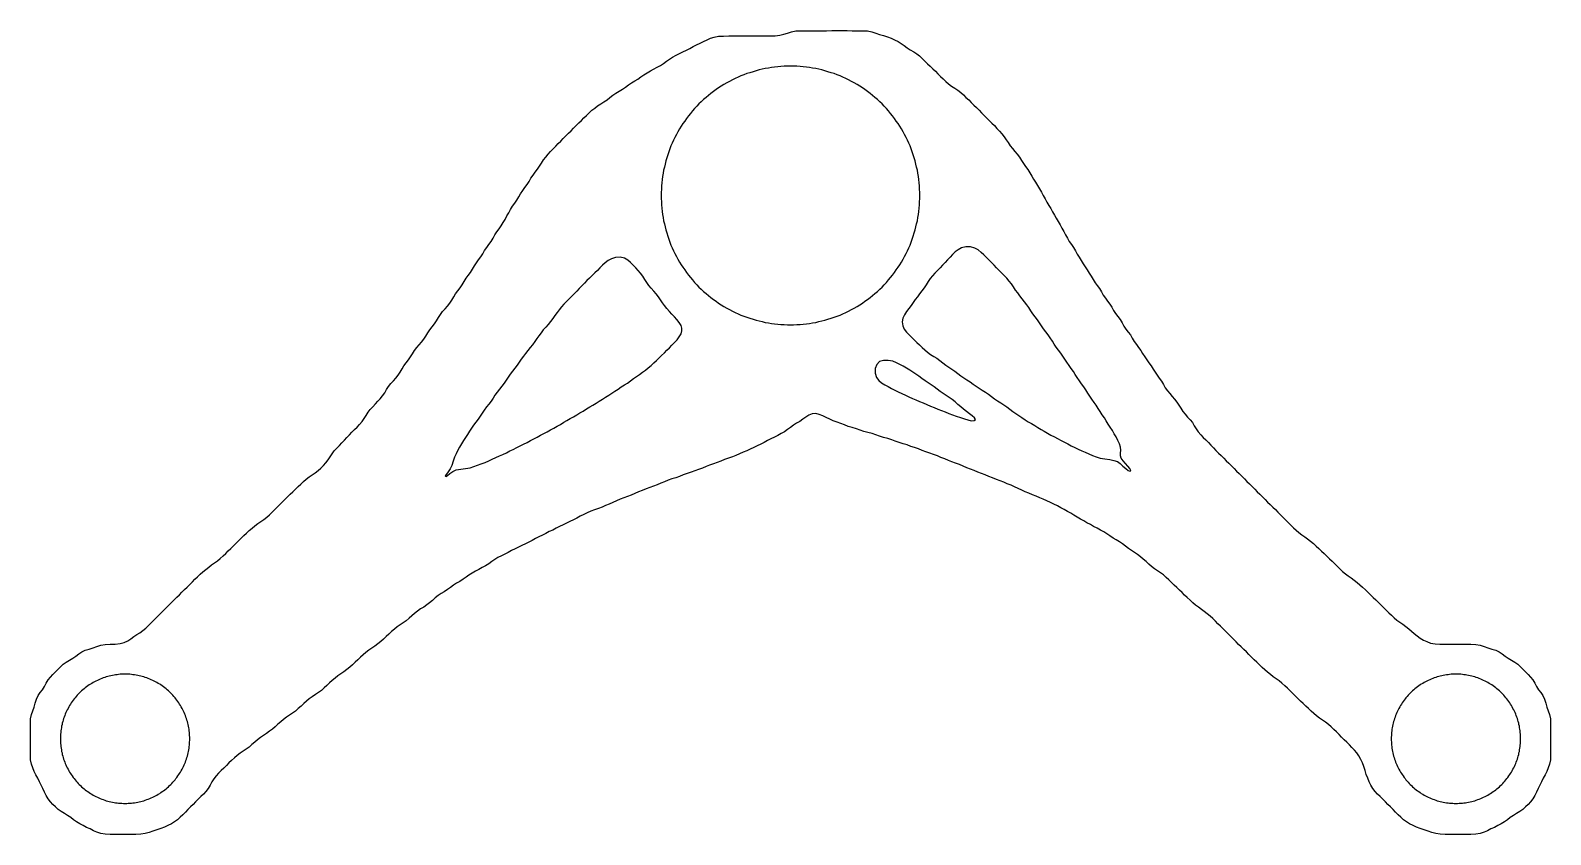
# Model space of a CAD drawing. Header units: millimetres. Extents: x 33 to 145, y 5 to 64.
import ezdxf

# ---------------------------------------------------------------- set-up
doc = ezdxf.new("R2010")
doc.units = ezdxf.units.MM

msp = doc.modelspace()

# ---------------------------------------------------------------- linework, layer by layer
for points in [[(144.97, 11.58), (144.97, 11.2), (144.97, 10.82), (144.95, 10.45), (144.89, 10.13), (144.8, 9.85), (144.68, 9.59), (144.56, 9.34), (144.43, 9.09), (144.31, 8.84), (144.18, 8.58), (144.05, 8.33), (143.93, 8.08), (143.8, 7.82), (143.65, 7.58), (143.49, 7.37), (143.31, 7.17), (143.12, 6.98), (142.93, 6.8), (142.71, 6.64), (142.47, 6.5), (142.23, 6.36), (142, 6.21), (141.79, 6.04), (141.57, 5.88), (141.33, 5.74), (141.08, 5.61), (140.83, 5.48), (140.58, 5.36), (140.32, 5.23), (140.07, 5.12), (139.79, 5.02), (139.46, 4.97), (139.1, 4.95), (138.72, 4.95), (138.34, 4.95), (137.96, 4.95), (137.58, 4.95), (137.2, 4.95), (136.84, 4.97), (136.51, 5.02), (136.23, 5.11), (135.96, 5.21), (135.67, 5.3), (135.37, 5.39), (135.09, 5.49), (134.84, 5.61), (134.59, 5.74), (134.35, 5.88), (134.13, 6.04), (133.94, 6.22), (133.74, 6.41), (133.56, 6.6), (133.37, 6.79), (133.18, 6.98), (132.99, 7.17), (132.8, 7.36), (132.61, 7.55), (132.42, 7.74), (132.23, 7.93), (132.05, 8.13), (131.88, 8.34), (131.74, 8.58), (131.61, 8.84), (131.5, 9.09), (131.39, 9.37), (131.31, 9.67), (131.22, 9.96), (131.11, 10.22), (130.99, 10.48), (130.86, 10.74), (130.7, 10.97), (130.53, 11.17), (130.34, 11.36), (130.16, 11.55), (129.97, 11.74), (129.77, 11.93), (129.58, 12.12), (129.39, 12.31), (129.2, 12.5), (129.01, 12.69), (128.82, 12.87), (128.61, 13.05), (128.4, 13.22), (128.17, 13.37), (127.96, 13.52), (127.74, 13.68), (127.53, 13.86), (127.33, 14.04), (127.13, 14.22), (126.94, 14.41), (126.74, 14.59), (126.55, 14.78), (126.36, 14.97), (126.17, 15.16), (125.98, 15.34), (125.79, 15.53), (125.6, 15.72), (125.4, 15.91), (125.19, 16.09), (124.98, 16.26), (124.77, 16.41), (124.55, 16.57), (124.34, 16.73), (124.13, 16.9), (123.92, 17.08), (123.72, 17.26), (123.53, 17.45), (123.33, 17.64), (123.14, 17.82), (122.95, 18.01), (122.76, 18.2), (122.57, 18.39), (122.38, 18.58), (122.19, 18.77), (122, 18.95), (121.81, 19.14), (121.62, 19.33), (121.43, 19.52), (121.24, 19.71), (121.05, 19.9), (120.85, 20.09), (120.66, 20.28), (120.47, 20.47), (120.29, 20.66), (120.09, 20.85), (119.89, 21.03), (119.68, 21.2), (119.47, 21.37), (119.26, 21.52), (119.04, 21.68), (118.83, 21.84), (118.62, 22.02), (118.42, 22.2), (118.22, 22.39), (118.02, 22.57), (117.83, 22.76), (117.64, 22.95), (117.44, 23.13), (117.25, 23.32), (117.06, 23.51), (116.87, 23.7), (116.67, 23.88), (116.47, 24.06), (116.25, 24.22), (116.03, 24.37), (115.81, 24.52), (115.59, 24.68), (115.38, 24.86), (115.18, 25.04), (114.98, 25.22), (114.77, 25.4), (114.56, 25.56), (114.34, 25.71), (114.11, 25.86), (113.88, 26.01), (113.66, 26.18), (113.45, 26.35), (113.22, 26.5), (112.98, 26.64), (112.75, 26.78), (112.52, 26.94), (112.3, 27.1), (112.07, 27.24), (111.82, 27.37), (111.57, 27.51), (111.32, 27.64), (111.08, 27.77), (110.83, 27.91), (110.59, 28.05), (110.35, 28.18), (110.11, 28.32), (109.87, 28.46), (109.64, 28.61), (109.4, 28.74), (109.15, 28.87), (108.9, 29.01), (108.65, 29.14), (108.4, 29.27), (108.14, 29.39), (107.88, 29.52), (107.61, 29.64), (107.35, 29.75), (107.1, 29.85), (106.83, 29.96), (106.55, 30.08), (106.29, 30.19), (106.03, 30.31), (105.76, 30.43), (105.5, 30.55), (105.24, 30.67), (104.96, 30.78), (104.7, 30.89), (104.44, 30.99), (104.17, 31.1), (103.88, 31.2), (103.61, 31.32), (103.34, 31.43), (103.06, 31.54), (102.79, 31.64), (102.53, 31.74), (102.26, 31.84), (101.98, 31.95), (101.71, 32.07), (101.44, 32.19), (101.16, 32.3), (100.89, 32.4), (100.63, 32.5), (100.36, 32.6), (100.08, 32.71), (99.82, 32.83), (99.54, 32.94), (99.25, 33.04), (98.97, 33.13), (98.7, 33.23), (98.43, 33.34), (98.13, 33.44), (97.85, 33.53), (97.58, 33.63), (97.3, 33.72), (97, 33.82), (96.71, 33.91), (96.45, 34.01), (96.16, 34.1), (95.85, 34.19), (95.56, 34.28), (95.29, 34.37), (95.01, 34.47), (94.7, 34.55), (94.4, 34.63), (94.12, 34.73), (93.85, 34.83), (93.55, 34.92), (93.25, 35), (92.98, 35.11), (92.71, 35.22), (92.43, 35.32), (92.15, 35.42), (91.89, 35.53), (91.63, 35.65), (91.37, 35.77), (91.12, 35.88), (90.86, 35.95), (90.59, 35.93), (90.34, 35.83), (90.12, 35.68), (89.91, 35.52), (89.69, 35.37), (89.45, 35.23), (89.22, 35.08), (89, 34.91), (88.78, 34.76), (88.55, 34.61), (88.31, 34.48), (88.06, 34.34), (87.81, 34.21), (87.56, 34.08), (87.31, 33.95), (87.06, 33.82), (86.81, 33.7), (86.55, 33.57), (86.3, 33.45), (86.03, 33.33), (85.78, 33.21), (85.51, 33.09), (85.24, 32.97), (84.98, 32.86), (84.72, 32.76), (84.44, 32.66), (84.15, 32.56), (83.88, 32.45), (83.61, 32.34), (83.32, 32.24), (83.04, 32.14), (82.78, 32.04), (82.51, 31.93), (82.22, 31.83), (81.95, 31.72), (81.68, 31.62), (81.4, 31.53), (81.1, 31.43), (80.83, 31.32), (80.56, 31.22), (80.27, 31.13), (79.98, 31.03), (79.72, 30.92), (79.45, 30.81), (79.17, 30.7), (78.9, 30.59), (78.64, 30.49), (78.36, 30.39), (78.08, 30.28), (77.81, 30.17), (77.54, 30.05), (77.26, 29.94), (77, 29.83), (76.74, 29.73), (76.47, 29.63), (76.19, 29.52), (75.92, 29.4), (75.66, 29.28), (75.39, 29.17), (75.13, 29.05), (74.86, 28.95), (74.58, 28.85), (74.3, 28.75), (74.03, 28.63), (73.78, 28.51), (73.52, 28.38), (73.27, 28.25), (73.02, 28.13), (72.76, 28), (72.51, 27.88), (72.26, 27.75), (72, 27.62), (71.75, 27.5), (71.5, 27.37), (71.24, 27.25), (70.99, 27.12), (70.74, 26.99), (70.48, 26.86), (70.23, 26.74), (69.98, 26.61), (69.73, 26.48), (69.48, 26.36), (69.22, 26.23), (68.97, 26.1), (68.72, 25.98), (68.46, 25.85), (68.21, 25.72), (67.96, 25.6), (67.71, 25.47), (67.46, 25.34), (67.22, 25.19), (67, 25.04), (66.78, 24.88), (66.54, 24.73), (66.3, 24.6), (66.06, 24.47), (65.81, 24.33), (65.56, 24.2), (65.32, 24.05), (65.11, 23.89), (64.89, 23.74), (64.65, 23.59), (64.41, 23.45), (64.18, 23.3), (63.97, 23.14), (63.75, 22.98), (63.51, 22.83), (63.27, 22.69), (63.05, 22.54), (62.84, 22.37), (62.63, 22.19), (62.43, 22.01), (62.21, 21.85), (61.99, 21.7), (61.75, 21.56), (61.53, 21.4), (61.32, 21.23), (61.12, 21.05), (60.92, 20.87), (60.71, 20.69), (60.48, 20.53), (60.26, 20.39), (60.04, 20.24), (59.83, 20.08), (59.62, 19.9), (59.42, 19.71), (59.23, 19.53), (59.03, 19.34), (58.83, 19.16), (58.62, 18.99), (58.4, 18.82), (58.18, 18.67), (57.96, 18.53), (57.74, 18.36), (57.53, 18.19), (57.33, 18), (57.14, 17.82), (56.95, 17.63), (56.75, 17.45), (56.55, 17.27), (56.34, 17.09), (56.12, 16.93), (55.9, 16.78), (55.68, 16.63), (55.46, 16.47), (55.25, 16.29), (55.06, 16.11), (54.86, 15.92), (54.66, 15.74), (54.46, 15.56), (54.24, 15.4), (54.02, 15.25), (53.78, 15.1), (53.56, 14.94), (53.36, 14.77), (53.16, 14.59), (52.96, 14.41), (52.76, 14.22), (52.56, 14.04), (52.34, 13.88), (52.12, 13.73), (51.89, 13.59), (51.66, 13.43), (51.46, 13.26), (51.26, 13.08), (51.06, 12.89), (50.85, 12.71), (50.63, 12.55), (50.41, 12.39), (50.19, 12.25), (49.97, 12.1), (49.76, 11.93), (49.55, 11.75), (49.34, 11.57), (49.14, 11.39), (48.92, 11.23), (48.7, 11.08), (48.47, 10.93), (48.25, 10.77), (48.05, 10.6), (47.85, 10.41), (47.65, 10.23), (47.46, 10.03), (47.28, 9.84), (47.09, 9.66), (46.89, 9.47), (46.7, 9.28), (46.53, 9.06), (46.39, 8.83), (46.26, 8.58), (46.12, 8.34), (45.95, 8.13), (45.77, 7.93), (45.58, 7.74), (45.39, 7.55), (45.2, 7.36), (45.01, 7.17), (44.82, 6.98), (44.63, 6.79), (44.44, 6.6), (44.26, 6.41), (44.06, 6.22), (43.87, 6.04), (43.65, 5.88), (43.41, 5.74), (43.16, 5.61), (42.91, 5.49), (42.63, 5.39), (42.33, 5.3), (42.04, 5.21), (41.77, 5.11), (41.49, 5.02), (41.16, 4.97), (40.8, 4.95), (40.42, 4.95), (40.04, 4.95), (39.66, 4.95), (39.28, 4.95), (38.9, 4.95), (38.54, 4.97), (38.21, 5.02), (37.93, 5.12), (37.68, 5.23), (37.42, 5.36), (37.17, 5.48), (36.92, 5.61), (36.67, 5.74), (36.43, 5.88), (36.21, 6.04), (36, 6.21), (35.77, 6.36), (35.53, 6.5), (35.29, 6.64), (35.07, 6.8), (34.88, 6.98), (34.69, 7.17), (34.51, 7.37), (34.35, 7.58), (34.2, 7.82), (34.07, 8.08), (33.95, 8.33), (33.82, 8.58), (33.69, 8.84), (33.57, 9.09), (33.44, 9.34), (33.32, 9.59), (33.2, 9.85), (33.11, 10.13), (33.05, 10.45), (33.03, 10.82), (33.03, 11.2), (33.03, 11.58), (33.03, 11.96), (33.03, 12.33), (33.03, 12.71), (33.03, 13.09), (33.05, 13.46), (33.11, 13.78), (33.2, 14.06), (33.3, 14.33), (33.39, 14.62), (33.48, 14.92), (33.6, 15.19), (33.75, 15.41), (33.91, 15.61), (34.06, 15.84), (34.2, 16.09), (34.35, 16.33), (34.51, 16.54), (34.69, 16.74), (34.88, 16.93), (35.07, 17.12), (35.26, 17.31), (35.45, 17.49), (35.67, 17.65), (35.91, 17.79), (36.15, 17.93), (36.38, 18.08), (36.59, 18.25), (36.81, 18.4), (37.07, 18.52), (37.37, 18.61), (37.66, 18.7), (37.93, 18.8), (38.21, 18.89), (38.54, 18.94), (38.9, 18.96), (39.28, 18.97), (39.63, 19.01), (39.94, 19.08), (40.2, 19.21), (40.42, 19.36), (40.64, 19.52), (40.87, 19.67), (41.1, 19.81), (41.32, 19.97), (41.52, 20.15), (41.72, 20.33), (41.91, 20.52), (42.1, 20.71), (42.29, 20.9), (42.48, 21.09), (42.67, 21.28), (42.86, 21.47), (43.05, 21.66), (43.24, 21.85), (43.43, 22.04), (43.62, 22.23), (43.81, 22.42), (44, 22.61), (44.19, 22.79), (44.38, 22.98), (44.57, 23.17), (44.76, 23.36), (44.96, 23.55), (45.15, 23.74), (45.34, 23.92), (45.54, 24.11), (45.73, 24.29), (45.94, 24.47), (46.16, 24.64), (46.37, 24.8), (46.59, 24.95), (46.8, 25.11), (47.01, 25.28), (47.22, 25.46), (47.41, 25.65), (47.6, 25.84), (47.79, 26.02), (47.98, 26.21), (48.18, 26.4), (48.37, 26.59), (48.56, 26.78), (48.75, 26.96), (48.95, 27.15), (49.14, 27.33), (49.35, 27.51), (49.56, 27.69), (49.77, 27.85), (49.99, 28), (50.21, 28.15), (50.43, 28.32), (50.63, 28.5), (50.83, 28.68), (51.02, 28.87), (51.21, 29.06), (51.4, 29.25), (51.59, 29.44), (51.78, 29.63), (51.97, 29.82), (52.16, 30), (52.36, 30.19), (52.55, 30.38), (52.74, 30.57), (52.94, 30.75), (53.14, 30.93), (53.34, 31.11), (53.55, 31.28), (53.78, 31.43), (54, 31.58), (54.22, 31.74), (54.42, 31.92), (54.61, 32.11), (54.79, 32.31), (54.95, 32.53), (55.1, 32.76), (55.25, 32.99), (55.41, 33.2), (55.59, 33.4), (55.78, 33.6), (55.96, 33.8), (56.15, 33.99), (56.34, 34.18), (56.53, 34.37), (56.71, 34.57), (56.9, 34.76), (57.09, 34.95), (57.27, 35.14), (57.45, 35.35), (57.6, 35.57), (57.75, 35.81), (57.89, 36.04), (58.06, 36.25), (58.24, 36.45), (58.43, 36.65), (58.61, 36.85), (58.79, 37.04), (58.96, 37.25), (59.12, 37.47), (59.26, 37.71), (59.41, 37.94), (59.57, 38.15), (59.76, 38.35), (59.94, 38.55), (60.11, 38.76), (60.26, 38.99), (60.4, 39.23), (60.54, 39.46), (60.71, 39.68), (60.87, 39.89), (61.03, 40.12), (61.17, 40.35), (61.32, 40.58), (61.48, 40.8), (61.66, 41), (61.84, 41.21), (62.01, 41.42), (62.16, 41.64), (62.3, 41.88), (62.45, 42.12), (62.61, 42.33), (62.78, 42.55), (62.93, 42.77), (63.07, 43.01), (63.22, 43.24), (63.38, 43.45), (63.56, 43.66), (63.74, 43.86), (63.91, 44.07), (64.06, 44.3), (64.2, 44.54), (64.34, 44.77), (64.5, 44.99), (64.67, 45.21), (64.82, 45.43), (64.96, 45.67), (65.11, 45.9), (65.27, 46.12), (65.43, 46.34), (65.58, 46.57), (65.73, 46.81), (65.87, 47.04), (66.03, 47.26), (66.19, 47.48), (66.34, 47.71), (66.48, 47.95), (66.63, 48.18), (66.79, 48.4), (66.95, 48.62), (67.1, 48.85), (67.24, 49.09), (67.38, 49.32), (67.54, 49.54), (67.7, 49.76), (67.85, 50), (67.98, 50.24), (68.12, 50.49), (68.25, 50.73), (68.39, 50.97), (68.53, 51.21), (68.69, 51.43), (68.85, 51.65), (69, 51.89), (69.13, 52.13), (69.28, 52.36), (69.44, 52.58), (69.6, 52.8), (69.75, 53.03), (69.89, 53.27), (70.04, 53.5), (70.2, 53.72), (70.37, 53.93), (70.52, 54.16), (70.67, 54.39), (70.81, 54.62), (70.98, 54.83), (71.15, 55.04), (71.34, 55.24), (71.52, 55.44), (71.71, 55.63), (71.89, 55.82), (72.08, 56.01), (72.27, 56.2), (72.46, 56.39), (72.65, 56.58), (72.84, 56.77), (73.03, 56.96), (73.22, 57.15), (73.41, 57.34), (73.6, 57.53), (73.79, 57.71), (73.98, 57.9), (74.18, 58.08), (74.38, 58.27), (74.59, 58.44), (74.8, 58.61), (75.03, 58.75), (75.26, 58.9), (75.49, 59.05), (75.7, 59.22), (75.92, 59.38), (76.15, 59.53), (76.39, 59.67), (76.62, 59.82), (76.84, 59.98), (77.06, 60.14), (77.29, 60.29), (77.53, 60.43), (77.76, 60.57), (77.98, 60.74), (78.21, 60.89), (78.44, 61.04), (78.68, 61.18), (78.92, 61.31), (79.17, 61.44), (79.42, 61.58), (79.65, 61.72), (79.87, 61.88), (80.09, 62.04), (80.32, 62.19), (80.57, 62.32), (80.82, 62.45), (81.07, 62.58), (81.33, 62.71), (81.58, 62.83), (81.83, 62.96), (82.08, 63.09), (82.34, 63.21), (82.59, 63.33), (82.86, 63.45), (83.12, 63.57), (83.39, 63.66), (83.71, 63.72), (84.07, 63.74), (84.45, 63.75), (84.83, 63.75), (85.2, 63.75), (85.58, 63.75), (85.96, 63.75), (86.34, 63.75), (86.72, 63.75), (87.1, 63.75), (87.48, 63.75), (87.86, 63.76), (88.21, 63.8), (88.52, 63.87), (88.79, 63.96), (89.07, 64.05), (89.4, 64.11), (89.76, 64.13), (90.14, 64.13), (90.52, 64.13), (90.9, 64.13), (91.28, 64.13), (91.66, 64.13), (92.04, 64.14), (92.42, 64.15), (92.8, 64.15), (93.17, 64.14), (93.55, 64.13), (93.93, 64.13), (94.31, 64.13), (94.68, 64.11), (95, 64.05), (95.28, 63.96), (95.55, 63.86), (95.84, 63.77), (96.14, 63.68), (96.42, 63.58), (96.67, 63.46), (96.92, 63.33), (97.16, 63.19), (97.38, 63.03), (97.59, 62.87), (97.82, 62.72), (98.07, 62.58), (98.3, 62.43), (98.51, 62.27), (98.7, 62.08), (98.9, 61.89), (99.09, 61.7), (99.29, 61.52), (99.48, 61.33), (99.67, 61.14), (99.86, 60.95), (100.05, 60.76), (100.24, 60.58), (100.43, 60.39), (100.63, 60.21), (100.85, 60.05), (101.09, 59.91), (101.32, 59.76), (101.53, 59.59), (101.73, 59.41), (101.92, 59.22), (102.12, 59.04), (102.31, 58.85), (102.5, 58.66), (102.69, 58.47), (102.88, 58.28), (103.07, 58.09), (103.26, 57.9), (103.44, 57.71), (103.63, 57.52), (103.82, 57.33), (104.01, 57.14), (104.19, 56.94), (104.38, 56.74), (104.56, 56.54), (104.73, 56.32), (104.88, 56.1), (105.03, 55.89), (105.18, 55.66), (105.35, 55.45), (105.52, 55.24), (105.7, 55.03), (105.87, 54.81), (106.02, 54.58), (106.16, 54.36), (106.31, 54.13), (106.47, 53.9), (106.62, 53.66), (106.77, 53.43), (106.9, 53.21), (107.05, 52.98), (107.19, 52.74), (107.33, 52.5), (107.47, 52.25), (107.6, 52), (107.74, 51.76), (107.87, 51.51), (108.01, 51.27), (108.16, 51.03), (108.3, 50.79), (108.43, 50.56), (108.57, 50.32), (108.71, 50.08), (108.85, 49.83), (108.98, 49.59), (109.12, 49.34), (109.25, 49.1), (109.39, 48.85), (109.53, 48.61), (109.69, 48.39), (109.84, 48.16), (109.98, 47.93), (110.12, 47.69), (110.26, 47.45), (110.41, 47.21), (110.55, 46.97), (110.69, 46.74), (110.84, 46.52), (111, 46.29), (111.14, 46.05), (111.28, 45.81), (111.43, 45.58), (111.59, 45.36), (111.75, 45.14), (111.89, 44.91), (112.03, 44.67), (112.19, 44.44), (112.35, 44.22), (112.51, 44), (112.65, 43.77), (112.79, 43.53), (112.94, 43.3), (113.11, 43.08), (113.27, 42.86), (113.41, 42.63), (113.55, 42.39), (113.7, 42.16), (113.87, 41.94), (114.03, 41.73), (114.17, 41.49), (114.31, 41.26), (114.47, 41.03), (114.63, 40.81), (114.79, 40.59), (114.93, 40.36), (115.08, 40.12), (115.23, 39.89), (115.39, 39.67), (115.55, 39.45), (115.7, 39.22), (115.84, 38.98), (115.99, 38.76), (116.15, 38.54), (116.31, 38.32), (116.46, 38.09), (116.6, 37.85), (116.75, 37.62), (116.92, 37.41), (117.1, 37.21), (117.28, 37.01), (117.44, 36.79), (117.59, 36.56), (117.74, 36.33), (117.89, 36.1), (118.06, 35.89), (118.24, 35.69), (118.42, 35.49), (118.59, 35.28), (118.73, 35.05), (118.88, 34.81), (119.03, 34.59), (119.21, 34.38), (119.39, 34.19), (119.58, 34), (119.77, 33.81), (119.96, 33.61), (120.14, 33.42), (120.33, 33.23), (120.52, 33.04), (120.71, 32.85), (120.9, 32.66), (121.09, 32.47), (121.28, 32.28), (121.47, 32.09), (121.66, 31.9), (121.85, 31.71), (122.04, 31.52), (122.23, 31.33), (122.42, 31.14), (122.61, 30.95), (122.8, 30.76), (122.99, 30.57), (123.18, 30.38), (123.37, 30.19), (123.56, 30), (123.75, 29.81), (123.94, 29.62), (124.13, 29.43), (124.32, 29.25), (124.51, 29.06), (124.7, 28.87), (124.89, 28.68), (125.08, 28.49), (125.27, 28.3), (125.46, 28.11), (125.65, 27.92), (125.84, 27.73), (126.03, 27.54), (126.23, 27.36), (126.43, 27.18), (126.65, 27.01), (126.87, 26.86), (127.08, 26.71), (127.3, 26.54), (127.51, 26.37), (127.71, 26.19), (127.91, 26.01), (128.11, 25.82), (128.3, 25.64), (128.49, 25.45), (128.68, 25.26), (128.88, 25.07), (129.07, 24.89), (129.26, 24.7), (129.45, 24.51), (129.65, 24.32), (129.86, 24.15), (130.07, 23.99), (130.29, 23.84), (130.51, 23.68), (130.72, 23.51), (130.93, 23.34), (131.13, 23.16), (131.33, 22.97), (131.52, 22.79), (131.71, 22.6), (131.91, 22.41), (132.1, 22.22), (132.29, 22.04), (132.48, 21.85), (132.67, 21.66), (132.86, 21.47), (133.05, 21.28), (133.25, 21.09), (133.45, 20.91), (133.65, 20.74), (133.87, 20.58), (134.09, 20.43), (134.31, 20.27), (134.52, 20.1), (134.73, 19.93), (134.93, 19.75), (135.14, 19.57), (135.37, 19.41), (135.6, 19.27), (135.85, 19.15), (136.13, 19.05), (136.46, 18.99), (136.82, 18.97), (137.2, 18.96), (137.58, 18.96), (137.96, 18.96), (138.34, 18.96), (138.72, 18.96), (139.1, 18.96), (139.46, 18.94), (139.79, 18.89), (140.07, 18.8), (140.34, 18.7), (140.63, 18.61), (140.93, 18.52), (141.19, 18.4), (141.41, 18.25), (141.62, 18.08), (141.85, 17.93), (142.09, 17.79), (142.33, 17.65), (142.55, 17.49), (142.74, 17.31), (142.93, 17.12), (143.12, 16.93), (143.31, 16.74), (143.49, 16.54), (143.65, 16.33), (143.8, 16.09), (143.94, 15.84), (144.09, 15.61), (144.25, 15.41), (144.4, 15.19), (144.52, 14.92), (144.61, 14.62), (144.7, 14.33), (144.8, 14.06), (144.89, 13.78), (144.95, 13.46), (144.97, 13.09), (144.97, 12.71), (144.97, 12.33), (144.97, 11.96)], [(98.51, 52.47), (98.5, 52.7), (98.48, 52.93), (98.45, 53.17), (98.42, 53.4), (98.38, 53.63), (98.34, 53.86), (98.29, 54.09), (98.24, 54.31), (98.18, 54.54), (98.11, 54.76), (98.04, 54.99), (97.97, 55.21), (97.89, 55.43), (97.8, 55.65), (97.71, 55.86), (97.61, 56.07), (97.51, 56.28), (97.4, 56.49), (97.29, 56.69), (97.17, 56.9), (97.05, 57.1), (96.92, 57.29), (96.79, 57.48), (96.65, 57.67), (96.51, 57.86), (96.36, 58.04), (96.21, 58.22), (96.06, 58.4), (95.9, 58.57), (95.74, 58.74), (95.57, 58.9), (95.4, 59.06), (95.22, 59.21), (95.04, 59.36), (94.86, 59.51), (94.67, 59.65), (94.48, 59.79), (94.29, 59.92), (94.1, 60.05), (93.9, 60.17), (93.69, 60.29), (93.49, 60.4), (93.28, 60.51), (93.07, 60.61), (92.86, 60.71), (92.65, 60.8), (92.43, 60.89), (92.21, 60.97), (91.99, 61.04), (91.76, 61.11), (91.54, 61.18), (91.31, 61.24), (91.09, 61.29), (90.86, 61.34), (90.63, 61.38), (90.4, 61.42), (90.17, 61.45), (89.93, 61.48), (89.7, 61.5), (89.47, 61.51), (89.23, 61.52), (89, 61.52), (88.77, 61.52), (88.53, 61.51), (88.3, 61.5), (88.07, 61.48), (87.83, 61.45), (87.6, 61.42), (87.37, 61.38), (87.14, 61.34), (86.91, 61.29), (86.69, 61.24), (86.46, 61.18), (86.24, 61.11), (86.01, 61.04), (85.79, 60.97), (85.57, 60.89), (85.35, 60.8), (85.14, 60.71), (84.93, 60.61), (84.72, 60.51), (84.51, 60.4), (84.31, 60.29), (84.1, 60.17), (83.9, 60.05), (83.71, 59.92), (83.52, 59.79), (83.33, 59.65), (83.14, 59.51), (82.96, 59.36), (82.78, 59.21), (82.6, 59.06), (82.43, 58.9), (82.26, 58.74), (82.1, 58.57), (81.94, 58.4), (81.79, 58.22), (81.64, 58.04), (81.49, 57.86), (81.35, 57.67), (81.21, 57.48), (81.08, 57.29), (80.95, 57.1), (80.83, 56.9), (80.71, 56.69), (80.6, 56.49), (80.49, 56.28), (80.39, 56.07), (80.29, 55.86), (80.2, 55.65), (80.11, 55.43), (80.03, 55.21), (79.96, 54.99), (79.89, 54.76), (79.82, 54.54), (79.76, 54.31), (79.71, 54.09), (79.66, 53.86), (79.62, 53.63), (79.58, 53.4), (79.55, 53.17), (79.52, 52.93), (79.5, 52.7), (79.49, 52.47), (79.48, 52.23), (79.47, 52), (79.48, 51.77), (79.49, 51.53), (79.5, 51.3), (79.52, 51.07), (79.55, 50.83), (79.58, 50.6), (79.62, 50.37), (79.66, 50.14), (79.71, 49.91), (79.76, 49.69), (79.82, 49.46), (79.89, 49.24), (79.96, 49.01), (80.03, 48.79), (80.11, 48.57), (80.2, 48.35), (80.29, 48.14), (80.39, 47.93), (80.49, 47.72), (80.6, 47.51), (80.71, 47.31), (80.83, 47.1), (80.95, 46.9), (81.08, 46.71), (81.21, 46.52), (81.35, 46.33), (81.49, 46.14), (81.64, 45.96), (81.79, 45.78), (81.94, 45.6), (82.1, 45.43), (82.26, 45.26), (82.43, 45.1), (82.6, 44.94), (82.78, 44.79), (82.96, 44.64), (83.14, 44.49), (83.33, 44.35), (83.52, 44.21), (83.71, 44.08), (83.9, 43.95), (84.1, 43.83), (84.31, 43.71), (84.51, 43.6), (84.72, 43.49), (84.93, 43.39), (85.14, 43.29), (85.35, 43.2), (85.57, 43.11), (85.79, 43.03), (86.01, 42.96), (86.24, 42.89), (86.46, 42.82), (86.69, 42.76), (86.91, 42.71), (87.14, 42.66), (87.37, 42.62), (87.6, 42.58), (87.83, 42.55), (88.07, 42.52), (88.3, 42.5), (88.53, 42.49), (88.77, 42.48), (89, 42.48), (89.23, 42.48), (89.47, 42.49), (89.7, 42.5), (89.93, 42.52), (90.17, 42.55), (90.4, 42.58), (90.63, 42.62), (90.86, 42.66), (91.09, 42.71), (91.31, 42.76), (91.54, 42.82), (91.76, 42.89), (91.99, 42.96), (92.21, 43.03), (92.43, 43.11), (92.65, 43.2), (92.86, 43.29), (93.07, 43.39), (93.28, 43.49), (93.49, 43.6), (93.69, 43.71), (93.9, 43.83), (94.1, 43.95), (94.29, 44.08), (94.48, 44.21), (94.67, 44.35), (94.86, 44.49), (95.04, 44.64), (95.22, 44.79), (95.4, 44.94), (95.57, 45.1), (95.74, 45.26), (95.9, 45.43), (96.06, 45.6), (96.21, 45.78), (96.36, 45.96), (96.51, 46.14), (96.65, 46.33), (96.79, 46.52), (96.92, 46.71), (97.05, 46.9), (97.17, 47.1), (97.29, 47.31), (97.4, 47.51), (97.51, 47.72), (97.61, 47.93), (97.71, 48.14), (97.8, 48.35), (97.89, 48.57), (97.97, 48.79), (98.04, 49.01), (98.11, 49.24), (98.18, 49.46), (98.24, 49.69), (98.29, 49.91), (98.34, 50.14), (98.38, 50.37), (98.42, 50.6), (98.45, 50.83), (98.48, 51.07), (98.5, 51.3), (98.51, 51.53), (98.52, 51.77), (98.53, 52), (98.52, 52.23)], [(113.31, 33.02), (113.33, 33.24), (113.3, 33.48), (113.22, 33.72), (113.1, 33.97), (112.97, 34.22), (112.84, 34.45), (112.7, 34.69), (112.55, 34.93), (112.4, 35.17), (112.25, 35.4), (112.11, 35.63), (111.95, 35.86), (111.8, 36.09), (111.65, 36.32), (111.51, 36.55), (111.36, 36.77), (111.2, 37), (111.04, 37.23), (110.89, 37.45), (110.74, 37.68), (110.59, 37.91), (110.43, 38.13), (110.27, 38.36), (110.12, 38.59), (109.97, 38.81), (109.83, 39.04), (109.67, 39.26), (109.51, 39.49), (109.35, 39.72), (109.2, 39.94), (109.06, 40.16), (108.9, 40.39), (108.74, 40.61), (108.57, 40.84), (108.42, 41.06), (108.28, 41.28), (108.13, 41.51), (107.97, 41.73), (107.8, 41.96), (107.64, 42.17), (107.49, 42.4), (107.34, 42.63), (107.19, 42.85), (107.02, 43.07), (106.85, 43.29), (106.69, 43.51), (106.54, 43.74), (106.4, 43.95), (106.24, 44.17), (106.07, 44.39), (105.89, 44.61), (105.73, 44.82), (105.57, 45.04), (105.42, 45.27), (105.27, 45.49), (105.1, 45.7), (104.92, 45.9), (104.73, 46.1), (104.55, 46.29), (104.36, 46.48), (104.18, 46.68), (103.99, 46.87), (103.8, 47.06), (103.61, 47.25), (103.42, 47.44), (103.23, 47.63), (103.04, 47.81), (102.83, 47.99), (102.57, 48.13), (102.26, 48.22), (101.92, 48.22), (101.6, 48.14), (101.34, 48.01), (101.13, 47.84), (100.93, 47.65), (100.75, 47.46), (100.56, 47.27), (100.38, 47.07), (100.2, 46.87), (100.01, 46.68), (99.83, 46.48), (99.64, 46.29), (99.46, 46.08), (99.29, 45.88), (99.13, 45.66), (98.98, 45.43), (98.84, 45.2), (98.68, 44.98), (98.51, 44.75), (98.34, 44.54), (98.18, 44.33), (98.03, 44.11), (97.88, 43.89), (97.72, 43.67), (97.55, 43.45), (97.39, 43.22), (97.28, 42.97), (97.23, 42.69), (97.26, 42.4), (97.38, 42.15), (97.54, 41.94), (97.73, 41.75), (97.92, 41.56), (98.11, 41.37), (98.3, 41.18), (98.5, 41), (98.69, 40.81), (98.89, 40.63), (99.1, 40.46), (99.32, 40.3), (99.55, 40.15), (99.78, 40.01), (100, 39.85), (100.21, 39.67), (100.44, 39.5), (100.66, 39.35), (100.87, 39.21), (101.1, 39.06), (101.32, 38.9), (101.54, 38.73), (101.76, 38.57), (101.99, 38.42), (102.22, 38.27), (102.45, 38.12), (102.68, 37.96), (102.9, 37.81), (103.12, 37.66), (103.36, 37.51), (103.58, 37.36), (103.8, 37.2), (104.02, 37.03), (104.25, 36.87), (104.48, 36.73), (104.71, 36.59), (104.92, 36.43), (105.14, 36.26), (105.37, 36.09), (105.6, 35.94), (105.82, 35.8), (106.04, 35.65), (106.27, 35.49), (106.51, 35.34), (106.75, 35.2), (106.98, 35.06), (107.22, 34.92), (107.45, 34.77), (107.69, 34.64), (107.93, 34.5), (108.18, 34.36), (108.43, 34.23), (108.67, 34.1), (108.92, 33.96), (109.17, 33.83), (109.42, 33.71), (109.67, 33.58), (109.93, 33.45), (110.18, 33.33), (110.44, 33.21), (110.7, 33.09), (110.97, 32.97), (111.24, 32.86), (111.5, 32.75), (111.81, 32.67), (112.15, 32.6), (112.51, 32.55), (112.82, 32.5), (113.07, 32.41), (113.28, 32.26), (113.48, 32.08), (113.68, 31.9), (113.86, 31.75), (114, 31.7), (114.05, 31.75), (113.99, 31.89), (113.85, 32.07), (113.67, 32.27), (113.49, 32.46), (113.35, 32.65), (113.3, 32.83)], [(79.9, 43.67), (79.73, 43.89), (79.58, 44.1), (79.43, 44.32), (79.28, 44.53), (79.11, 44.75), (78.93, 44.96), (78.75, 45.17), (78.58, 45.38), (78.42, 45.6), (78.28, 45.82), (78.13, 46.05), (77.96, 46.27), (77.79, 46.47), (77.6, 46.67), (77.42, 46.86), (77.23, 47.06), (77.03, 47.24), (76.77, 47.38), (76.46, 47.45), (76.12, 47.43), (75.82, 47.34), (75.58, 47.21), (75.36, 47.04), (75.16, 46.86), (74.97, 46.67), (74.78, 46.48), (74.59, 46.3), (74.39, 46.11), (74.2, 45.92), (74.01, 45.73), (73.83, 45.54), (73.64, 45.35), (73.45, 45.15), (73.26, 44.96), (73.07, 44.77), (72.89, 44.58), (72.7, 44.39), (72.51, 44.2), (72.32, 44), (72.14, 43.8), (71.96, 43.59), (71.81, 43.38), (71.65, 43.16), (71.5, 42.94), (71.34, 42.72), (71.16, 42.51), (70.98, 42.31), (70.8, 42.1), (70.63, 41.89), (70.47, 41.67), (70.32, 41.46), (70.17, 41.24), (70.01, 41.01), (69.84, 40.8), (69.66, 40.59), (69.49, 40.37), (69.33, 40.16), (69.18, 39.94), (69.03, 39.72), (68.87, 39.5), (68.7, 39.28), (68.52, 39.07), (68.36, 38.84), (68.21, 38.62), (68.07, 38.4), (67.91, 38.18), (67.74, 37.97), (67.57, 37.75), (67.4, 37.53), (67.24, 37.31), (67.1, 37.08), (66.95, 36.86), (66.79, 36.64), (66.61, 36.43), (66.45, 36.2), (66.29, 35.98), (66.15, 35.76), (66, 35.54), (65.84, 35.31), (65.67, 35.09), (65.52, 34.86), (65.37, 34.64), (65.22, 34.41), (65.07, 34.18), (64.92, 33.95), (64.77, 33.72), (64.63, 33.48), (64.5, 33.24), (64.37, 32.99), (64.25, 32.73), (64.16, 32.43), (64.06, 32.13), (63.95, 31.87), (63.8, 31.66), (63.66, 31.49), (63.58, 31.36), (63.62, 31.32), (63.75, 31.39), (63.92, 31.54), (64.13, 31.69), (64.39, 31.79), (64.72, 31.85), (65.08, 31.89), (65.41, 31.95), (65.69, 32.04), (65.96, 32.14), (66.23, 32.24), (66.52, 32.35), (66.78, 32.46), (67.04, 32.58), (67.31, 32.7), (67.57, 32.82), (67.82, 32.94), (68.08, 33.06), (68.34, 33.19), (68.59, 33.31), (68.84, 33.44), (69.1, 33.57), (69.35, 33.69), (69.6, 33.82), (69.85, 33.95), (70.1, 34.08), (70.35, 34.21), (70.59, 34.35), (70.84, 34.48), (71.09, 34.61), (71.33, 34.75), (71.58, 34.88), (71.82, 35.02), (72.06, 35.15), (72.3, 35.3), (72.54, 35.44), (72.78, 35.57), (73.02, 35.71), (73.26, 35.85), (73.5, 35.99), (73.74, 36.13), (73.98, 36.28), (74.22, 36.43), (74.45, 36.57), (74.68, 36.7), (74.91, 36.85), (75.15, 37), (75.39, 37.15), (75.62, 37.29), (75.85, 37.44), (76.07, 37.59), (76.31, 37.75), (76.54, 37.9), (76.77, 38.05), (76.99, 38.19), (77.21, 38.35), (77.44, 38.52), (77.66, 38.68), (77.88, 38.83), (78.1, 38.98), (78.32, 39.13), (78.53, 39.3), (78.74, 39.49), (78.93, 39.67), (79.13, 39.86), (79.32, 40.04), (79.51, 40.23), (79.71, 40.42), (79.9, 40.6), (80.09, 40.79), (80.27, 40.99), (80.46, 41.18), (80.65, 41.38), (80.81, 41.6), (80.94, 41.82), (81, 42.03), (81, 42.23), (80.94, 42.43), (80.81, 42.65), (80.63, 42.86), (80.45, 43.06), (80.26, 43.26), (80.08, 43.46)], [(101.33, 36.62), (101.13, 36.8), (100.91, 36.97), (100.69, 37.12), (100.46, 37.27), (100.24, 37.42), (100.02, 37.58), (99.8, 37.75), (99.57, 37.92), (99.35, 38.07), (99.13, 38.21), (98.91, 38.36), (98.68, 38.52), (98.46, 38.69), (98.24, 38.85), (98.01, 38.99), (97.78, 39.13), (97.54, 39.28), (97.3, 39.43), (97.05, 39.56), (96.81, 39.68), (96.53, 39.79), (96.2, 39.85), (95.86, 39.86), (95.56, 39.77), (95.35, 39.56), (95.24, 39.26), (95.23, 38.92), (95.33, 38.61), (95.5, 38.37), (95.71, 38.2), (95.94, 38.07), (96.19, 37.94), (96.44, 37.8), (96.69, 37.67), (96.94, 37.54), (97.2, 37.42), (97.46, 37.3), (97.72, 37.18), (97.99, 37.06), (98.24, 36.95), (98.5, 36.84), (98.78, 36.73), (99.04, 36.61), (99.31, 36.5), (99.58, 36.38), (99.85, 36.27), (100.11, 36.16), (100.39, 36.06), (100.67, 35.96), (100.94, 35.85), (101.21, 35.75), (101.51, 35.65), (101.8, 35.56), (102.06, 35.48), (102.31, 35.42), (102.52, 35.43), (102.61, 35.51), (102.54, 35.63), (102.37, 35.78), (102.17, 35.93), (101.96, 36.09), (101.74, 36.26), (101.54, 36.44)], [(44.74, 12.47), (44.72, 12.58), (44.71, 12.7), (44.69, 12.81), (44.67, 12.93), (44.64, 13.04), (44.62, 13.16), (44.59, 13.27), (44.56, 13.38), (44.52, 13.49), (44.48, 13.6), (44.44, 13.71), (44.4, 13.82), (44.35, 13.93), (44.3, 14.04), (44.25, 14.14), (44.2, 14.24), (44.14, 14.35), (44.08, 14.45), (44.02, 14.55), (43.96, 14.64), (43.89, 14.74), (43.82, 14.84), (43.75, 14.93), (43.68, 15.02), (43.6, 15.11), (43.53, 15.2), (43.45, 15.28), (43.37, 15.37), (43.28, 15.45), (43.2, 15.53), (43.11, 15.6), (43.02, 15.68), (42.93, 15.75), (42.84, 15.82), (42.74, 15.89), (42.64, 15.96), (42.55, 16.02), (42.45, 16.08), (42.35, 16.14), (42.24, 16.2), (42.14, 16.25), (42.04, 16.3), (41.93, 16.35), (41.82, 16.4), (41.71, 16.44), (41.6, 16.48), (41.49, 16.52), (41.38, 16.56), (41.27, 16.59), (41.16, 16.62), (41.04, 16.64), (40.93, 16.67), (40.81, 16.69), (40.7, 16.71), (40.58, 16.72), (40.47, 16.74), (40.35, 16.75), (40.23, 16.75), (40.12, 16.76), (40, 16.76), (39.88, 16.76), (39.77, 16.75), (39.65, 16.75), (39.53, 16.74), (39.42, 16.72), (39.3, 16.71), (39.19, 16.69), (39.07, 16.67), (38.96, 16.64), (38.84, 16.62), (38.73, 16.59), (38.62, 16.56), (38.51, 16.52), (38.4, 16.48), (38.29, 16.44), (38.18, 16.4), (38.07, 16.35), (37.96, 16.3), (37.86, 16.25), (37.76, 16.2), (37.65, 16.14), (37.55, 16.08), (37.45, 16.02), (37.36, 15.96), (37.26, 15.89), (37.16, 15.82), (37.07, 15.75), (36.98, 15.68), (36.89, 15.6), (36.8, 15.53), (36.72, 15.45), (36.63, 15.37), (36.55, 15.28), (36.47, 15.2), (36.4, 15.11), (36.32, 15.02), (36.25, 14.93), (36.18, 14.84), (36.11, 14.74), (36.04, 14.64), (35.98, 14.55), (35.92, 14.45), (35.86, 14.35), (35.8, 14.24), (35.75, 14.14), (35.7, 14.04), (35.65, 13.93), (35.6, 13.82), (35.56, 13.71), (35.52, 13.6), (35.48, 13.49), (35.44, 13.38), (35.41, 13.27), (35.38, 13.16), (35.36, 13.04), (35.33, 12.93), (35.31, 12.81), (35.29, 12.7), (35.28, 12.58), (35.26, 12.47), (35.25, 12.35), (35.25, 12.23), (35.24, 12.12), (35.24, 12), (35.24, 11.88), (35.25, 11.77), (35.25, 11.65), (35.26, 11.53), (35.28, 11.42), (35.29, 11.3), (35.31, 11.19), (35.33, 11.07), (35.36, 10.96), (35.38, 10.84), (35.41, 10.73), (35.44, 10.62), (35.48, 10.51), (35.52, 10.4), (35.56, 10.29), (35.6, 10.18), (35.65, 10.07), (35.7, 9.96), (35.75, 9.86), (35.8, 9.76), (35.86, 9.65), (35.92, 9.55), (35.98, 9.45), (36.04, 9.36), (36.11, 9.26), (36.18, 9.16), (36.25, 9.07), (36.32, 8.98), (36.4, 8.89), (36.47, 8.8), (36.55, 8.72), (36.63, 8.63), (36.72, 8.55), (36.8, 8.47), (36.89, 8.4), (36.98, 8.32), (37.07, 8.25), (37.16, 8.18), (37.26, 8.11), (37.36, 8.04), (37.45, 7.98), (37.55, 7.92), (37.65, 7.86), (37.76, 7.8), (37.86, 7.75), (37.96, 7.7), (38.07, 7.65), (38.18, 7.6), (38.29, 7.56), (38.4, 7.52), (38.51, 7.48), (38.62, 7.44), (38.73, 7.41), (38.84, 7.38), (38.96, 7.36), (39.07, 7.33), (39.19, 7.31), (39.3, 7.29), (39.42, 7.28), (39.53, 7.26), (39.65, 7.25), (39.77, 7.25), (39.88, 7.24), (40, 7.24), (40.12, 7.24), (40.23, 7.25), (40.35, 7.25), (40.47, 7.26), (40.58, 7.28), (40.7, 7.29), (40.81, 7.31), (40.93, 7.33), (41.04, 7.36), (41.16, 7.38), (41.27, 7.41), (41.38, 7.44), (41.49, 7.48), (41.6, 7.52), (41.71, 7.56), (41.82, 7.6), (41.93, 7.65), (42.04, 7.7), (42.14, 7.75), (42.24, 7.8), (42.35, 7.86), (42.45, 7.92), (42.55, 7.98), (42.64, 8.04), (42.74, 8.11), (42.84, 8.18), (42.93, 8.25), (43.02, 8.32), (43.11, 8.4), (43.2, 8.47), (43.28, 8.55), (43.37, 8.63), (43.45, 8.72), (43.53, 8.8), (43.6, 8.89), (43.68, 8.98), (43.75, 9.07), (43.82, 9.16), (43.89, 9.26), (43.96, 9.36), (44.02, 9.45), (44.08, 9.55), (44.14, 9.65), (44.2, 9.76), (44.25, 9.86), (44.3, 9.96), (44.35, 10.07), (44.4, 10.18), (44.44, 10.29), (44.48, 10.4), (44.52, 10.51), (44.56, 10.62), (44.59, 10.73), (44.62, 10.84), (44.64, 10.96), (44.67, 11.07), (44.69, 11.19), (44.71, 11.3), (44.72, 11.42), (44.74, 11.53), (44.75, 11.65), (44.75, 11.77), (44.76, 11.88), (44.76, 12), (44.76, 12.12), (44.75, 12.23), (44.75, 12.35)], [(142.75, 12.35), (142.74, 12.47), (142.72, 12.58), (142.71, 12.7), (142.69, 12.81), (142.67, 12.93), (142.64, 13.04), (142.62, 13.16), (142.59, 13.27), (142.56, 13.38), (142.52, 13.49), (142.48, 13.6), (142.44, 13.71), (142.4, 13.82), (142.35, 13.93), (142.3, 14.04), (142.25, 14.14), (142.2, 14.24), (142.14, 14.35), (142.08, 14.45), (142.02, 14.55), (141.96, 14.64), (141.89, 14.74), (141.82, 14.84), (141.75, 14.93), (141.68, 15.02), (141.6, 15.11), (141.53, 15.2), (141.45, 15.28), (141.37, 15.37), (141.28, 15.45), (141.2, 15.53), (141.11, 15.6), (141.02, 15.68), (140.93, 15.75), (140.84, 15.82), (140.74, 15.89), (140.64, 15.96), (140.55, 16.02), (140.45, 16.08), (140.35, 16.14), (140.24, 16.2), (140.14, 16.25), (140.04, 16.3), (139.93, 16.35), (139.82, 16.4), (139.71, 16.44), (139.6, 16.48), (139.49, 16.52), (139.38, 16.56), (139.27, 16.59), (139.16, 16.62), (139.04, 16.64), (138.93, 16.67), (138.81, 16.69), (138.7, 16.71), (138.58, 16.72), (138.47, 16.74), (138.35, 16.75), (138.23, 16.75), (138.12, 16.76), (138, 16.76), (137.88, 16.76), (137.77, 16.75), (137.65, 16.75), (137.53, 16.74), (137.42, 16.72), (137.3, 16.71), (137.19, 16.69), (137.07, 16.67), (136.96, 16.64), (136.84, 16.62), (136.73, 16.59), (136.62, 16.56), (136.51, 16.52), (136.4, 16.48), (136.29, 16.44), (136.18, 16.4), (136.07, 16.35), (135.96, 16.3), (135.86, 16.25), (135.76, 16.2), (135.65, 16.14), (135.55, 16.08), (135.45, 16.02), (135.36, 15.96), (135.26, 15.89), (135.16, 15.82), (135.07, 15.75), (134.98, 15.68), (134.89, 15.6), (134.8, 15.53), (134.72, 15.45), (134.63, 15.37), (134.55, 15.28), (134.47, 15.2), (134.4, 15.11), (134.32, 15.02), (134.25, 14.93), (134.18, 14.84), (134.11, 14.74), (134.04, 14.64), (133.98, 14.55), (133.92, 14.45), (133.86, 14.35), (133.8, 14.24), (133.75, 14.14), (133.7, 14.04), (133.65, 13.93), (133.6, 13.82), (133.56, 13.71), (133.52, 13.6), (133.48, 13.49), (133.44, 13.38), (133.41, 13.27), (133.38, 13.16), (133.36, 13.04), (133.33, 12.93), (133.31, 12.81), (133.29, 12.7), (133.28, 12.58), (133.26, 12.47), (133.25, 12.35), (133.25, 12.23), (133.24, 12.12), (133.24, 12), (133.24, 11.88), (133.25, 11.77), (133.25, 11.65), (133.26, 11.53), (133.28, 11.42), (133.29, 11.3), (133.31, 11.19), (133.33, 11.07), (133.36, 10.96), (133.38, 10.84), (133.41, 10.73), (133.44, 10.62), (133.48, 10.51), (133.52, 10.4), (133.56, 10.29), (133.6, 10.18), (133.65, 10.07), (133.7, 9.96), (133.75, 9.86), (133.8, 9.76), (133.86, 9.65), (133.92, 9.55), (133.98, 9.45), (134.04, 9.36), (134.11, 9.26), (134.18, 9.16), (134.25, 9.07), (134.32, 8.98), (134.4, 8.89), (134.47, 8.8), (134.55, 8.72), (134.63, 8.63), (134.72, 8.55), (134.8, 8.47), (134.89, 8.4), (134.98, 8.32), (135.07, 8.25), (135.16, 8.18), (135.26, 8.11), (135.36, 8.04), (135.45, 7.98), (135.55, 7.92), (135.65, 7.86), (135.76, 7.8), (135.86, 7.75), (135.96, 7.7), (136.07, 7.65), (136.18, 7.6), (136.29, 7.56), (136.4, 7.52), (136.51, 7.48), (136.62, 7.44), (136.73, 7.41), (136.84, 7.38), (136.96, 7.36), (137.07, 7.33), (137.19, 7.31), (137.3, 7.29), (137.42, 7.28), (137.53, 7.26), (137.65, 7.25), (137.77, 7.25), (137.88, 7.24), (138, 7.24), (138.12, 7.24), (138.23, 7.25), (138.35, 7.25), (138.47, 7.26), (138.58, 7.28), (138.7, 7.29), (138.81, 7.31), (138.93, 7.33), (139.04, 7.36), (139.16, 7.38), (139.27, 7.41), (139.38, 7.44), (139.49, 7.48), (139.6, 7.52), (139.71, 7.56), (139.82, 7.6), (139.93, 7.65), (140.04, 7.7), (140.14, 7.75), (140.24, 7.8), (140.35, 7.86), (140.45, 7.92), (140.55, 7.98), (140.64, 8.04), (140.74, 8.11), (140.84, 8.18), (140.93, 8.25), (141.02, 8.32), (141.11, 8.4), (141.2, 8.47), (141.28, 8.55), (141.37, 8.63), (141.45, 8.72), (141.53, 8.8), (141.6, 8.89), (141.68, 8.98), (141.75, 9.07), (141.82, 9.16), (141.89, 9.26), (141.96, 9.36), (142.02, 9.45), (142.08, 9.55), (142.14, 9.65), (142.2, 9.76), (142.25, 9.86), (142.3, 9.96), (142.35, 10.07), (142.4, 10.18), (142.44, 10.29), (142.48, 10.4), (142.52, 10.51), (142.56, 10.62), (142.59, 10.73), (142.62, 10.84), (142.64, 10.96), (142.67, 11.07), (142.69, 11.19), (142.71, 11.3), (142.72, 11.42), (142.74, 11.53), (142.75, 11.65), (142.75, 11.77), (142.76, 11.88), (142.76, 12), (142.76, 12.12), (142.75, 12.23)]]:
    msp.add_lwpolyline(points, close=True)

doc.saveas('drawing.dxf')
